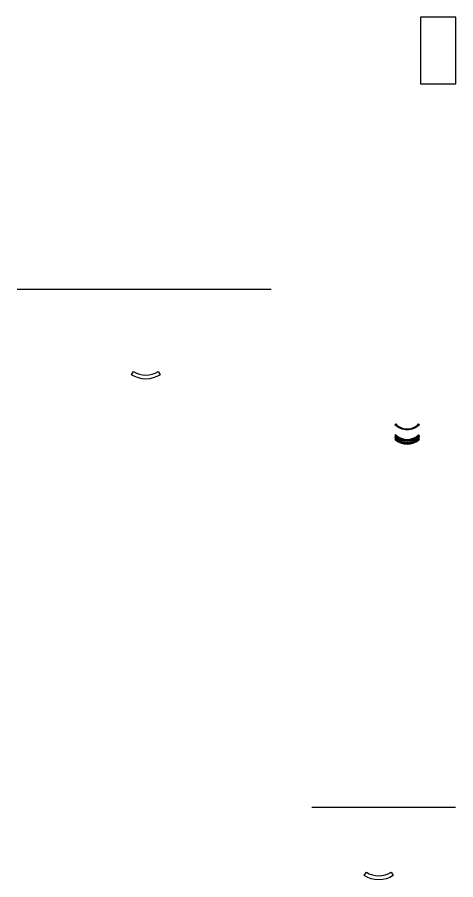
# Model space of a CAD drawing. Header units: millimetres. Extents: x -247117 to -110629, y 112398 to 149763.
# Drawn here: x -171923 to -152931, y 112398 to 149763 of the extents above; entities that cross this region are included whole.
import ezdxf

# ---------------------------------------------------------------- set-up
doc = ezdxf.new("R2010")
doc.units = ezdxf.units.MM

msp = doc.modelspace()

# ---------------------------------------------------------------- linework, layer by layer
at = {"color": 0, "linetype": 'ByBlock'}
for p, q in [((-160919, 137967.7), (-171922.8, 137967.7)), ((-155532.1, 131679.2), (-155567.4, 131643.9)), ((-155532.1, 131601.2), (-155567.4, 131565.8)), ((-154537.9, 131679.2), (-154502.5, 131643.9)), ((-154537.9, 131601.2), (-154502.5, 131565.8)), ((-155532.1, 131520.6), (-155567.4, 131485.2)), ((-154537.9, 131520.6), (-154502.5, 131485.2)), ((-152944.9, 115534), (-159166.3, 115534))]:
    msp.add_line(p, q, dxfattribs=at)
msp.add_lwpolyline([(-152930.8, 149763), (-154450.8, 149763), (-154450.8, 146875), (-152930.8, 146875)], close=True, dxfattribs=at)
for points in [[(-166979.2, 134272.3), (-166888.1, 134415.5, 0.2912735), (-165820.4, 134415.5), (-165729.2, 134272.3, -0.2912735)], [(-155567.4, 132106.4), (-155532.1, 132141.8, 0.4142136), (-154537.9, 132141.8), (-154502.5, 132106.4, -0.4142136)], [(-156890.9, 112580.4), (-156799.4, 112723.3, 0.2925381), (-155732.3, 112723.3), (-155640.9, 112580.4, -0.2925381)]]:
    msp.add_lwpolyline(points, format="xyb", close=True, dxfattribs=at)
for centre, radius in [((-155035, 132176.3), 753), ((-155035, 132098.3), 753), ((-155035, 132176.3), 703), ((-155035, 132098.3), 703), ((-155035, 132017.7), 753), ((-155035, 132017.7), 703)]:
    msp.add_arc(centre, radius, 225, 315, dxfattribs=at)

doc.saveas('drawing.dxf')
